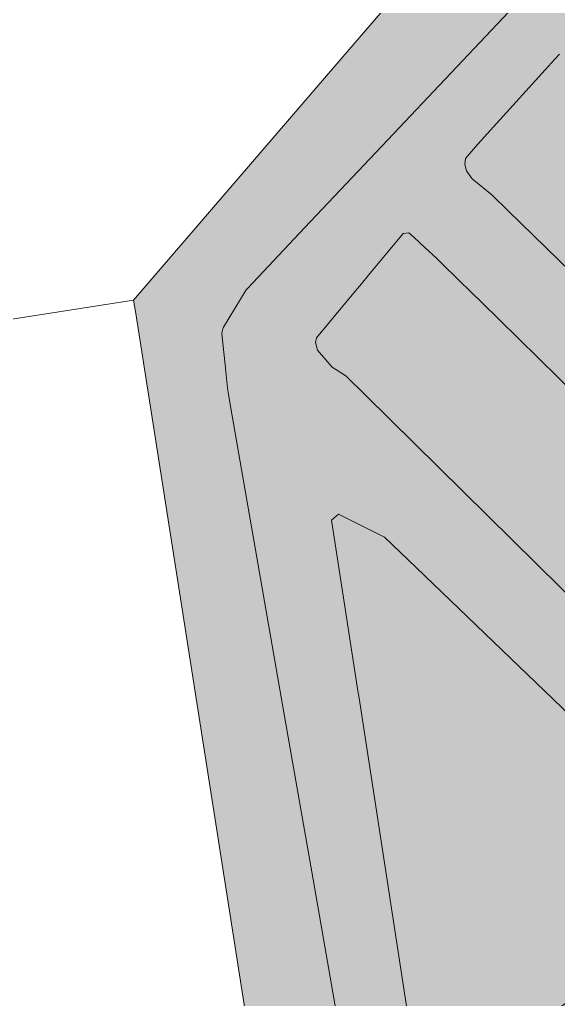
# Model space of a CAD drawing. Header units: metres. Extents: x 662613 to 666742, y 2728069 to 2732733.
# Drawn here: x 664227.7 to 664266.7, y 2729615.9 to 2729686.7 of the extents above; entities that cross this region are included whole.
import ezdxf

# ---------------------------------------------------------------- set-up
doc = ezdxf.new("R2010")
doc.units = ezdxf.units.M
doc.header["$MEASUREMENT"] = 0
doc.layers.add('Open area$0$PUBLIC PARKING', color=254, linetype='Continuous')
doc.layers.add('Xref_DQ_MasterPlan_2024$0$DQ_PLOTS', color=252, linetype='Continuous', lineweight=15)
doc.layers.add('Xref_DQ_MasterPlan_2024$0$DQ_ROADS', color=8, linetype='Continuous', lineweight=13)

# ---------------------------------------------------------------- blocks, each defined once
blk = doc.blocks.new('Xref_DQ_MasterPlan_2024$0$DQ_Roads_')
at = {"layer": 'Xref_DQ_MasterPlan_2024$0$DQ_ROADS'}
for points in [[(664253.0961, 2729600.7457), (664248.8351, 2729625.1256), (664248.0007, 2729629.8995), (664246.7281, 2729637.1811), (664243.4638, 2729655.8576), (664242.8797, 2729659.1996), (664242.7747, 2729659.8003), (664242.7454, 2729660.0749), (664242.5661, 2729661.775), (664242.3184, 2729664.02), (664242.3638, 2729664.3029), (664242.4498, 2729664.4971), (664244.0799, 2729667.1922), (664244.1991, 2729667.3183), (664248.3128, 2729671.6703), (664253.8993, 2729677.5804), (664264.7693, 2729689.08)], [(664266.7634, 2729684.2359), (664266.4159, 2729683.8651), (664260.83, 2729677.6946), (664259.9608, 2729676.6892), (664259.9406, 2729676.4761), (664259.9205, 2729676.2629), (664260.0251, 2729675.8044), (664260.4436, 2729675.2172), (664261.8621, 2729674.0567), (664263.05, 2729672.9017), (664294.0448, 2729642.7649)], [(664269.5079, 2729658.0713), (664262.3904, 2729665.0461), (664261.1628, 2729666.2492), (664260.3544, 2729667.0414), (664259.5128, 2729667.8661), (664259.2312, 2729668.1421), (664258.4526, 2729668.905), (664257.9963, 2729669.3522), (664257.8536, 2729669.492), (664257.0268, 2729670.2557), (664256.2514, 2729670.9719), (664255.8686, 2729671.3255), (664255.4475, 2729671.2805), (664252.9366, 2729668.2524), (664252.4288, 2729667.64), (664251.9926, 2729667.114), (664249.1887, 2729663.7326), (664249.1135, 2729663.3869), (664249.2454, 2729662.8449), (664249.2488, 2729662.8309), (664250.3023, 2729661.6082), (664251.3098, 2729660.9769), (664252.7239, 2729659.5842), (664275.6991, 2729636.957)], [(664261.8829, 2729611.7365), (664271.7286, 2729618.9077), (664274.2199, 2729620.7222), (664275.7494, 2729621.8363), (664279.1018, 2729625.3168), (664277.9025, 2729626.4701), (664273.9836, 2729630.2466), (664273.5171, 2729630.6959), (664273.5104, 2729630.685), (664272.7921, 2729631.3746), (664268.7995, 2729635.2079), (664256.3989, 2729647.1137), (664254.1004, 2729649.3204), (664253.802, 2729649.4688), (664250.7728, 2729650.9747), (664250.2684, 2729650.5462), (664251.3797, 2729643.3519), (664252.1736, 2729638.2125), (664252.2564, 2729637.6767), (664256.7351, 2729608.6827)]]:
    blk.add_lwpolyline(points, dxfattribs=at)
blk = doc.blocks.new('Xref_DQ_MasterPlan_2024')
at = {"layer": 'Xref_DQ_MasterPlan_2024$0$DQ_PLOTS'}
for points in [[(664264.252, 2729699.343), (664251.826, 2729684.909), (664251.826, 2729684.909), (664235.942, 2729666.458), (664151.756, 2729653.309), (664151.775, 2729653.808), (664151.82, 2729654.829), (664151.881, 2729656.063), (664151.932, 2729656.734), (664151.99, 2729657.708), (664152.07, 2729658.675), (664152.138, 2729659.886), (664152.292, 2729661.647), (664152.519, 2729664.269), (664152.801, 2729666.685), (664153.213, 2729669.745), (664153.651, 2729672.575), (664154.355, 2729676.245), (664154.845, 2729678.784), (664155.475, 2729681.466), (664155.722, 2729682.888), (664156.302, 2729684.671), (664158.008, 2729690.026)], [(664247.567, 2729592.449), (664236.07, 2729665.641), (664235.942, 2729666.458), (664251.826, 2729684.909), (664262.123, 2729696.87)], [(664151.756, 2729653.309), (664235.942, 2729666.458), (664236.07, 2729665.641), (664236.07, 2729665.641), (664247.567, 2729592.449), (664246.887, 2729592.307), (664246.22, 2729592.168), (664244.579, 2729591.887), (664242.892, 2729591.629), (664240.784, 2729591.297), (664238.517, 2729590.957), (664236.306, 2729590.623), (664232.329, 2729590.035), (664229.882, 2729589.663), (664221.153, 2729588.254)]]:
    blk.add_lwpolyline(points, dxfattribs=at)
blk.add_blockref('Xref_DQ_MasterPlan_2024$0$DQ_Roads_', (0, 0))
blk = doc.blocks.new('Open area')
at = {"layer": 'Open area$0$PUBLIC PARKING'}
blk.add_hatch(color=256, dxfattribs=at).paths.add_polyline_path([(664279.316, 2729694.484), (664279.406, 2729694.455), (664280.933, 2729693.017), (664291.644, 2729682.932), (664295.755, 2729679.062), (664309.814, 2729665.825), (664314.021, 2729661.864), (664323.04, 2729653.372), (664322.87, 2729653.186), (664320.259, 2729650.334), (664317.419, 2729647.23), (664316.334, 2729646.103), (664316.237, 2729646.188), (664311.501, 2729641.07), (664310.627, 2729640.114), (664309.477, 2729638.909), (664308.385, 2729637.763), (664306.178, 2729635.421), (664304.037, 2729633.181), (664301.559, 2729630.579), (664300.788, 2729629.769), (664298.19, 2729627.045), (664293.24, 2729621.827), (664292.521, 2729621.088), (664290.449, 2729618.899), (664287.703, 2729615.992), (664285.693, 2729613.898), (664283.66, 2729611.785), (664282.597, 2729610.749), (664280.987, 2729609.215), (664279.672, 2729608.053), (664277.921, 2729606.619), (664275.53, 2729604.789), (664272.588, 2729602.73), (664270.993, 2729601.705), (664269.085, 2729600.553), (664266.571, 2729599.148), (664263.234, 2729597.516), (664260.328, 2729596.236), (664259.459, 2729595.849), (664257.639, 2729595.193), (664254.365, 2729594.075), (664250.788, 2729593.07), (664248.047, 2729592.542), (664247.567, 2729592.449), (664236.07, 2729665.641), (664235.942, 2729666.458), (664251.826, 2729684.909), (664262.123, 2729696.87), (664264.252, 2729699.343), (664279.316, 2729694.484)], flags=0)

msp = doc.modelspace()

# ---------------------------------------------------------------- block references
for name in ['Xref_DQ_MasterPlan_2024', 'Open area']:
    msp.add_blockref(name, (0, 0))

doc.saveas('drawing.dxf')
